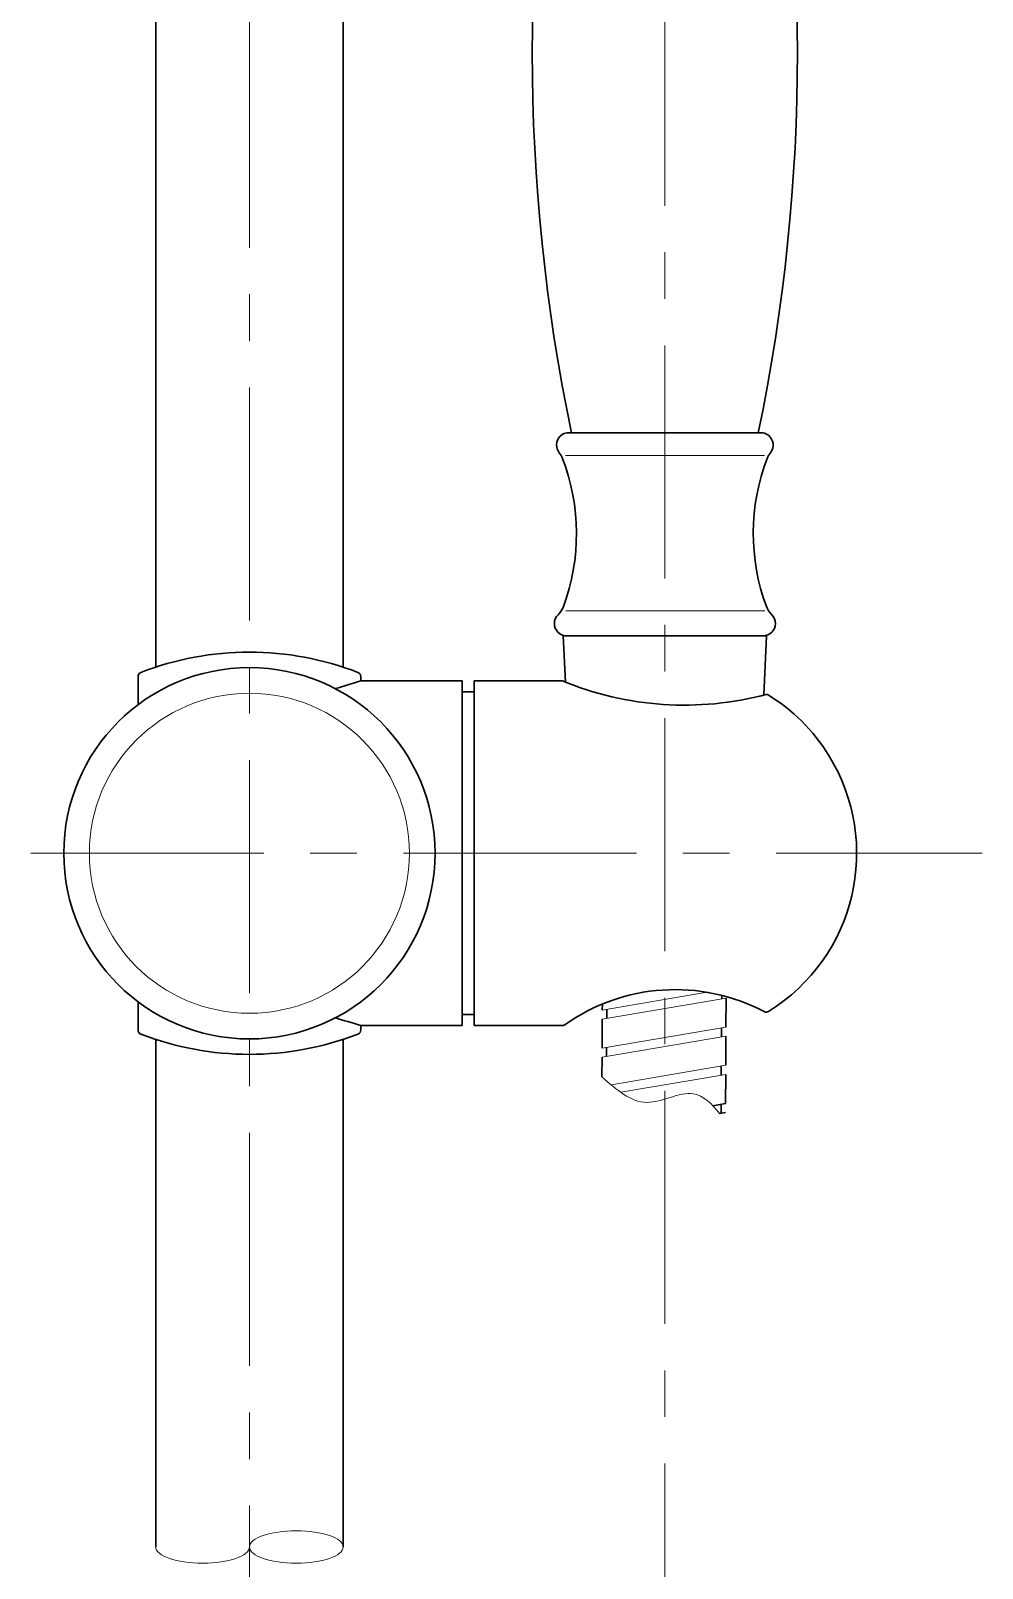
# Model space of a CAD drawing. Header units: millimetres. Extents: x 1252 to 32871, y -943 to 12244.
# Drawn here: x 22346.7 to 22476.4, y 7049.5 to 7259 of the extents above; entities that cross this region are included whole.
import ezdxf

# ---------------------------------------------------------------- set-up
doc = ezdxf.new("R2010")
doc.units = ezdxf.units.MM
doc.header["$MEASUREMENT"] = 0
doc.linetypes.add('CENTER', pattern=[50.8, 31.75, -6.35, 6.35, -6.35])
for name, color, linetype, lineweight in [('BENDA', 7, 'Continuous', 30), ('BIDANG', 7, 'Continuous', 13), ('CENTER', 9, 'CENTER', 0)]:
    doc.layers.add(name, color=color, linetype=linetype, lineweight=lineweight)

msp = doc.modelspace()

# ---------------------------------------------------------------- linework, layer by layer
at = {"layer": 'BENDA'}
for p, q in [((22363.77, 7856.35), (22363.77, 7172.27)), ((22389.32, 7856.35), (22389.32, 7172.27)), ((22446.56, 7204.22), (22419.8, 7204.22)), ((22419.32, 7176.53), (22447.04, 7176.53)), ((22419.62, 7170.22), (22419.32, 7176.53)), ((22419.32, 7176.53), (22447.04, 7176.53)), ((22419.32, 7176.53), (22447.04, 7176.53)), ((22446.55, 7176.53), (22419.8, 7176.53)), ((22433.18, 7176.53), (22447.03, 7176.53)), ((22433.18, 7176.53), (22447.03, 7176.53)), ((22447.04, 7176.53), (22446.65, 7168.46)), ((22361.36, 7170.99), (22361.36, 7167.14)), ((22391.73, 7170.41), (22391.73, 7170.99)), ((22391.73, 7170.41), (22405.53, 7170.41)), ((22405.53, 7123.41), (22405.53, 7170.41)), ((22407.19, 7170.41), (22419.18, 7170.41)), ((22407.19, 7123.41), (22407.19, 7170.41)), ((22419.38, 7170.37), (22419.38, 7170.32)), ((22405.53, 7168.9), (22407.19, 7168.9)), ((22447, 7168.55), (22447.16, 7168.55)), ((22440.94, 7127.53), (22440.93, 7127.07)), ((22361.36, 7122.82), (22361.36, 7126.66)), ((22424.66, 7126.35), (22424.65, 7125.52)), ((22425.26, 7125.62), (22425.25, 7124.4)), ((22441.54, 7127.17), (22441.51, 7123.19)), ((22391.73, 7123.41), (22391.73, 7122.82)), ((22391.73, 7123.41), (22405.53, 7123.41)), ((22405.53, 7124.91), (22407.19, 7124.91)), ((22407.19, 7123.41), (22419.18, 7123.41)), ((22424.65, 7124.3), (22424.62, 7120.32)), ((22440.91, 7123.1), (22440.9, 7121.87)), ((22363.77, 7121.54), (22363.77, 7052.36)), ((22389.32, 7121.54), (22389.32, 7052.36)), ((22441.5, 7121.97), (22441.48, 7118)), ((22424.62, 7119.1), (22424.6, 7116.41)), ((22425.23, 7120.43), (22425.22, 7119.2)), ((22440.87, 7117.89), (22440.87, 7116.67)), ((22441.47, 7116.77), (22441.45, 7112.8)), ((22439.72, 7112.5), (22441.45, 7112.8)), ((22440.85, 7112.7), (22440.84, 7111.48)), ((22440.64, 7111.44), (22441.44, 7111.58))]:
    msp.add_line(p, q, dxfattribs=at)
for points in [[(22420.44, 7307.87), (22413.32, 7273.69), (22413.32, 7238.4), (22420.45, 7204.22)], [(22445.91, 7204.22), (22453.03, 7238.4), (22453.04, 7273.69), (22445.91, 7307.87)], [(22419.8, 7204.22), (22418.88, 7204.04), (22418.28, 7203.17), (22418.45, 7202.25)], [(22447.3, 7203.88), (22447.08, 7204.04), (22446.83, 7204.17), (22446.56, 7204.22)], [(22447.58, 7201.5), (22448.15, 7202.24), (22448.03, 7203.3), (22447.3, 7203.88)], [(22418.45, 7202.25), (22418.5, 7201.98), (22418.61, 7201.73), (22418.78, 7201.5)], [(22419.24, 7200.71), (22419.13, 7200.99), (22418.98, 7201.27), (22418.78, 7201.5)], [(22419.34, 7180.52), (22421.76, 7187.04), (22421.73, 7194.22), (22419.24, 7200.71)], [(22447.11, 7200.71), (22444.63, 7194.22), (22444.6, 7187.04), (22447.02, 7180.52)], [(22447.58, 7201.5), (22447.38, 7201.27), (22447.23, 7200.99), (22447.11, 7200.71)], [(22418.62, 7179.42), (22418.94, 7179.73), (22419.18, 7180.11), (22419.34, 7180.52)], [(22447.02, 7180.52), (22447.18, 7180.11), (22447.42, 7179.73), (22447.74, 7179.42)], [(22418.62, 7179.42), (22417.95, 7178.76), (22417.95, 7177.7), (22418.6, 7177.03)], [(22418.6, 7177.03), (22418.92, 7176.71), (22419.35, 7176.53), (22419.8, 7176.53)], [(22391.34, 7171.55), (22381.82, 7175.24), (22371.26, 7175.24), (22361.74, 7171.55)], [(22361.74, 7171.55), (22361.51, 7171.47), (22361.36, 7171.24), (22361.36, 7170.99)], [(22391.73, 7170.99), (22391.73, 7171.24), (22391.58, 7171.47), (22391.34, 7171.55)], [(22388.23, 7169.35), (22389.4, 7169.67), (22390.57, 7170.02), (22391.73, 7170.41)], [(22419.18, 7170.41), (22428, 7166.75), (22437.78, 7166.1), (22447, 7168.55)], [(22419.53, 7170.29), (22419.43, 7170.36), (22419.31, 7170.41), (22419.18, 7170.41)], [(22455.53, 7160.24), (22453.43, 7163.63), (22450.56, 7166.48), (22447.16, 7168.55)], [(22447.31, 7125.35), (22459.21, 7132.71), (22462.89, 7148.34), (22455.53, 7160.24)], [(22446.71, 7125.32), (22438.04, 7129.89), (22427.52, 7129.2), (22419.53, 7123.52)], [(22446.71, 7125.32), (22446.9, 7125.22), (22447.13, 7125.24), (22447.31, 7125.35)], [(22391.73, 7123.41), (22390.57, 7123.79), (22389.4, 7124.14), (22388.23, 7124.46)], [(22419.18, 7123.41), (22419.31, 7123.41), (22419.43, 7123.44), (22419.53, 7123.52)], [(22361.36, 7122.82), (22361.36, 7122.57), (22361.51, 7122.35), (22361.74, 7122.26)], [(22361.74, 7122.26), (22371.26, 7118.57), (22381.82, 7118.57), (22391.34, 7122.26)], [(22391.34, 7122.26), (22391.58, 7122.35), (22391.73, 7122.57), (22391.73, 7122.82)]]:
    msp.add_open_spline(points, degree=3, dxfattribs=at)
for points, knots in [([(22446.55, 7176.53), (22447.49, 7176.53), (22448.24, 7177.28), (22448.24, 7178.22), (22448.24, 7178.68), (22448.06, 7179.1), (22447.74, 7179.42)], [0, 0, 0, 0, 1, 1, 1, 2, 2, 2, 2]), ([(22401.85, 7146.91), (22401.85, 7160.88), (22390.52, 7172.21), (22376.55, 7172.21), (22362.57, 7172.21), (22351.24, 7160.88), (22351.24, 7146.91), (22351.24, 7132.93), (22362.57, 7121.6), (22376.55, 7121.6), (22390.52, 7121.6), (22401.85, 7132.93), (22401.85, 7146.91), (22401.85, 7146.91), (22401.85, 7146.91), (22401.85, 7146.91)], [0, 0, 0, 0, 1, 1, 1, 2, 2, 2, 3, 3, 3, 4, 4, 4, 5, 5, 5, 5])]:
    msp.add_open_spline(points, degree=3, knots=knots, dxfattribs=at)
at = {"layer": 'BIDANG'}
for p, q in [((22419.65, 7201.12), (22446.75, 7201.12)), ((22446.81, 7179.97), (22419.7, 7179.97)), ((22424.65, 7125.52), (22438.94, 7127.95)), ((22424.65, 7124.3), (22441.54, 7127.17)), ((22424.62, 7120.32), (22441.51, 7123.19)), ((22424.62, 7119.1), (22441.5, 7121.97)), ((22425.92, 7115.35), (22441.48, 7118)), ((22427.17, 7114.34), (22441.47, 7116.77))]:
    msp.add_line(p, q, dxfattribs=at)
for points, knots in [([(22398.36, 7146.91), (22398.36, 7158.95), (22388.59, 7168.71), (22376.55, 7168.71), (22364.5, 7168.71), (22354.73, 7158.95), (22354.73, 7146.91), (22354.73, 7134.86), (22364.5, 7125.1), (22376.55, 7125.1), (22388.59, 7125.1), (22398.36, 7134.86), (22398.36, 7146.91), (22398.36, 7146.91), (22398.36, 7146.91), (22398.36, 7146.91)], [0, 0, 0, 0, 1, 1, 1, 2, 2, 2, 3, 3, 3, 4, 4, 4, 5, 5, 5, 5]), ([(22376.55, 7052.36), (22376.55, 7053.58), (22379.4, 7054.56), (22382.93, 7054.56), (22386.46, 7054.56), (22389.32, 7053.58), (22389.32, 7052.36), (22389.32, 7051.13), (22386.46, 7050.14), (22382.93, 7050.14), (22379.4, 7050.14), (22376.55, 7051.13), (22376.55, 7052.36)], [0, 0, 0, 0, 1, 1, 1, 2, 2, 2, 3, 3, 3, 4, 4, 4, 4]), ([(22363.77, 7052.36), (22363.77, 7051.13), (22366.63, 7050.14), (22370.16, 7050.14), (22373.69, 7050.14), (22376.55, 7051.13), (22376.55, 7052.36)], [0, 0, 0, 0, 1, 1, 1, 2, 2, 2, 2])]:
    msp.add_open_spline(points, degree=3, knots=knots, dxfattribs=at)
for points in [[(22430.7, 7112.95), (22428.5, 7112.97), (22426.62, 7114.69), (22424.6, 7116.41)], [(22437.04, 7114.13), (22435.13, 7114.41), (22432.77, 7112.93), (22430.7, 7112.95)], [(22440.64, 7111.44), (22439.55, 7112.78), (22438.42, 7113.92), (22437.04, 7114.13)]]:
    msp.add_open_spline(points, degree=3, dxfattribs=at)
at = {"layer": 'CENTER'}
for p, q in [((22376.55, 8124.79), (22376.55, 6657.04)), ((22433.18, 7419.32), (22433.18, 6657.04)), ((22346.74, 7146.91), (22476.44, 7146.91))]:
    msp.add_line(p, q, dxfattribs=at)

doc.saveas('drawing.dxf')
